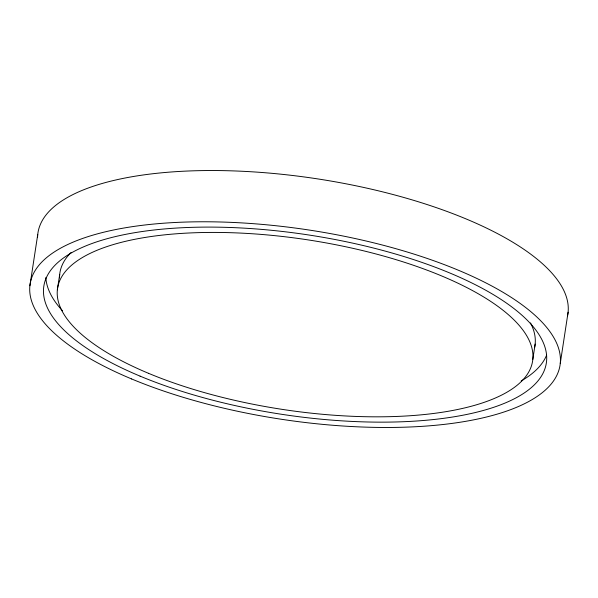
<?xml version="1.0" encoding="UTF-8"?>
<svg xmlns="http://www.w3.org/2000/svg" width="598" height="598" viewBox="0 0 598 598"><rect width="100%" height="100%" fill="white"/><g stroke="black" fill="none" stroke-linecap="round" stroke-linejoin="round"><path stroke-width="0.9" d="M29.9 285.784L37.741 234.536M57.348 289.806L59.703 274.43M532.803 359.443L535.158 344.074M560.259 363.464L568.1 312.216M37.577 237.219A268.046 95.62 8.7 0 1 313.898 178.331A268.046 95.62 8.7 0 1 567.547 315.774M546.587 355.212A254.172 90.672 8.7 0 1 521.202 380.933M62.528 310.803A254.172 90.672 8.7 0 1 45.859 277.539M59.546 277.973A240.299 85.723 8.7 0 1 71.042 252.513M530.501 322.95A240.299 85.723 8.7 0 1 534.597 347.573M131.62 378.953A268.046 95.62 8.7 0 0 557.837 373.092A268.046 95.62 8.7 0 0 195.778 221.828A268.046 95.62 8.7 0 0 131.62 378.953M140.082 376.135A254.172 90.672 8.7 0 0 544.24 370.588A254.172 90.672 8.7 0 0 200.921 227.15A254.172 90.672 8.7 0 0 140.082 376.135M148.543 373.324A240.299 85.723 8.7 0 0 530.635 368.076A240.299 85.723 8.7 0 0 206.063 232.473A240.299 85.723 8.7 0 0 148.543 373.324"/></g></svg>
